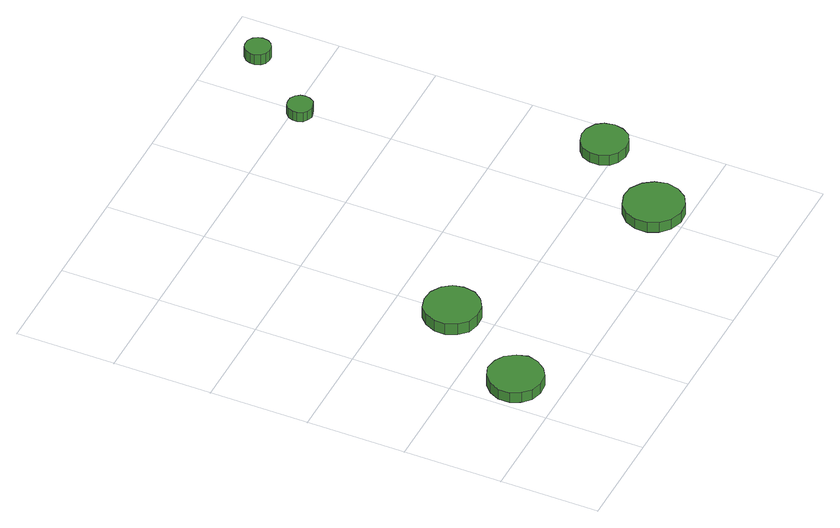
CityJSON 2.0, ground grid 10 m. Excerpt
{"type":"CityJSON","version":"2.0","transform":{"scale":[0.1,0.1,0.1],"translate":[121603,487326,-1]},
"CityObjects":{
"tree1":{"type":"SolitaryVegetationObject","attributes":{"function":"something"},"geometry":[{"type":"MultiSurface","lod":"1","boundaries":[[[0,1,2,3,4,5,6,7,8,9,10,11,12,13,14]],[[15,16,17,18,19,20,21,22,23,24,25,26,27,28,29]],[[0,29,28,1]],[[1,28,27,2]],[[2,27,26,3]],[[3,26,25,4]],[[4,25,24,5]],[[5,24,23,6]],[[6,23,22,7]],[[7,22,21,8]],[[8,21,20,9]],[[9,20,19,10]],[[10,19,18,11]],[[11,18,17,12]],[[12,17,16,13]],[[13,16,15,14]],[[14,15,29,0]]]}]},
"tree2":{"type":"SolitaryVegetationObject","attributes":{"function":"something"},"geometry":[{"type":"MultiSurface","lod":"1","boundaries":[[[30,31,32,33,34,35,36,37,38,39,40,41,42,43,44]],[[45,46,47,48,49,50,51,52,53,54,55,56,57,58,59]],[[30,59,58,31]],[[31,58,57,32]],[[32,57,56,33]],[[33,56,55,34]],[[34,55,54,35]],[[35,54,53,36]],[[36,53,52,37]],[[37,52,51,38]],[[38,51,50,39]],[[39,50,49,40]],[[40,49,48,41]],[[41,48,47,42]],[[42,47,46,43]],[[43,46,45,44]],[[44,45,59,30]]]}]},
"tree3":{"type":"SolitaryVegetationObject","attributes":{"function":"something"},"geometry":[{"type":"MultiSurface","lod":"1","boundaries":[[[60,61,62,63,64,65,66,67,68,69,70,71,72,73,74]],[[75,76,77,78,79,80,81,82,83,84,85,86,87,88,89]],[[60,89,88,61]],[[61,88,87,62]],[[62,87,86,63]],[[63,86,85,64]],[[64,85,84,65]],[[65,84,83,66]],[[66,83,82,67]],[[67,82,81,68]],[[68,81,80,69]],[[69,80,79,70]],[[70,79,78,71]],[[71,78,77,72]],[[72,77,76,73]],[[73,76,75,74]],[[74,75,89,60]]]}]},
"tree4":{"type":"SolitaryVegetationObject","attributes":{"function":"something"},"geometry":[{"type":"MultiSurface","lod":"1","boundaries":[[[90,91,92,93,94,95,96,97,98,99,100,101,102,103,104]],[[105,106,107,108,109,110,111,112,113,114,115,116,117,118,119]],[[90,119,118,91]],[[91,118,117,92]],[[92,117,116,93]],[[93,116,115,94]],[[94,115,114,95]],[[95,114,113,96]],[[96,113,112,97]],[[97,112,111,98]],[[98,111,110,99]],[[99,110,109,100]],[[100,109,108,101]],[[101,108,107,102]],[[102,107,106,103]],[[103,106,105,104]],[[104,105,119,90]]]}]},
"tree5":{"type":"SolitaryVegetationObject","attributes":{"function":"something"},"geometry":[{"type":"MultiSurface","lod":"1","boundaries":[[[120,121,122,123,124,125,126,127,128,129,130,131,132,133,134]],[[135,136,137,138,139,140,141,142,143,144,145,146,147,148,149]],[[120,149,148,121]],[[121,148,147,122]],[[122,147,146,123]],[[123,146,145,124]],[[124,145,144,125]],[[125,144,143,126]],[[126,143,142,127]],[[127,142,141,128]],[[128,141,140,129]],[[129,140,139,130]],[[130,139,138,131]],[[131,138,137,132]],[[132,137,136,133]],[[133,136,135,134]],[[134,135,149,120]]]}]},
"tree6":{"type":"SolitaryVegetationObject","attributes":{"function":"something"},"geometry":[{"type":"MultiSurface","lod":"1","boundaries":[[[150,151,152,153,154,155,156,157,158,159,160,161,162,163,164]],[[165,166,167,168,169,170,171,172,173,174,175,176,177,178,179]],[[150,179,178,151]],[[151,178,177,152]],[[152,177,176,153]],[[153,176,175,154]],[[154,175,174,155]],[[155,174,173,156]],[[156,173,172,157]],[[157,172,171,158]],[[158,171,170,159]],[[159,170,169,160]],[[160,169,168,161]],[[161,168,167,162]],[[162,167,166,163]],[[163,166,165,164]],[[164,165,179,150]]]}]}
},
"vertices":[
[55,44,24],[52,55,24],[45,65,24],[36,70,24],[24,72,24],[13,68,24],[5,60,24],[0,50,24],[0,38,24],[5,28,24],[13,20,24],[24,17,24],[36,18,24],[45,24,24],[52,33,24],[52,33,12],[45,24,12],[36,18,12],[24,17,12],[13,20,12],[5,28,12],[0,38,12],[0,50,12],[5,60,12],[13,68,12],[24,72,12],[36,70,12],[45,65,12],[52,55,12],[55,44,12],
[123,142,20],[121,153,20],[114,162,20],[104,168,20],[92,169,20],[81,166,20],[73,158,20],[68,147,20],[68,136,20],[73,125,20],[81,117,20],[92,114,20],[104,115,20],[114,121,20],[121,130,20],[121,130,7],[114,121,7],[104,115,7],[92,114,7],[81,117,7],[73,125,7],[68,136,7],[68,147,7],[73,158,7],[81,166,7],[92,169,7],[104,168,7],[114,162,7],[121,153,7],[123,142,7],
[340,33,18],[337,45,18],[330,55,18],[319,62,18],[307,63,18],[295,59,18],[286,51,18],[281,39,18],[281,27,18],[286,16,18],[295,8,18],[307,4,18],[319,5,18],[330,11,18],[337,21,18],[337,21,6],[330,11,6],[319,5,6],[307,4,6],[295,8,6],[286,16,6],[281,27,6],[281,39,6],[286,51,6],[295,59,6],[307,63,6],[319,62,6],[330,55,6],[337,45,6],[340,33,6],
[395,113,18],[393,123,18],[388,130,18],[379,135,18],[370,136,18],[360,133,18],[353,127,18],[349,118,18],[349,108,18],[353,99,18],[360,93,18],[370,90,18],[379,91,18],[388,96,18],[393,104,18],[393,104,6],[388,96,6],[379,91,6],[370,90,6],[360,93,6],[353,99,6],[349,108,6],[349,118,6],[353,127,6],[360,133,6],[370,136,6],[379,135,6],[388,130,6],[393,123,6],[395,113,6],
[310,393,18],[309,398,18],[306,402,18],[301,405,18],[296,405,18],[291,404,18],[287,400,18],[285,395,18],[285,390,18],[287,385,18],[291,382,18],[296,380,18],[301,381,18],[306,383,18],[309,388,18],[309,388,7],[306,383,7],[301,381,7],[296,380,7],[291,382,7],[287,385,7],[285,390,7],[285,395,7],[287,400,7],[291,404,7],[296,405,7],[301,405,7],[306,402,7],[309,398,7],[310,393,7],
[366,463,20],[365,468,20],[362,472,20],[357,475,20],[352,475,20],[347,474,20],[343,470,20],[341,465,20],[341,460,20],[343,455,20],[347,451,20],[352,450,20],[357,450,20],[362,453,20],[365,457,20],[365,457,8],[362,453,8],[357,450,8],[352,450,8],[347,451,8],[343,455,8],[341,460,8],[341,465,8],[343,470,8],[347,474,8],[352,475,8],[357,475,8],[362,472,8],[365,468,8],[366,463,8]
]}
